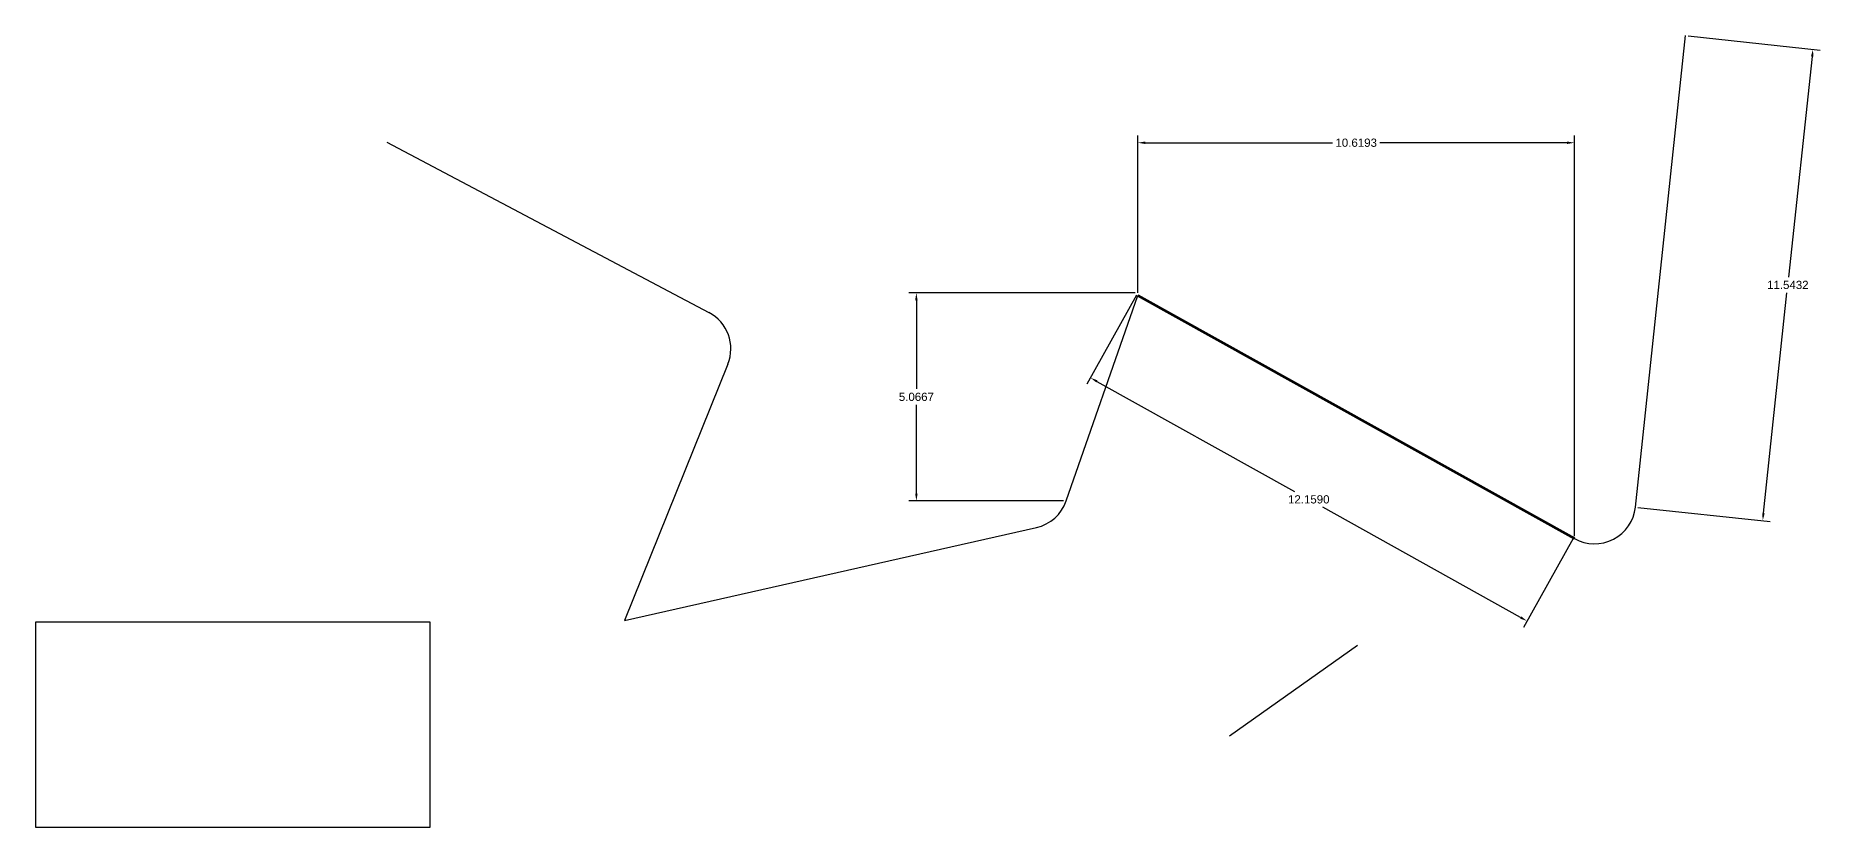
# Model space of a CAD drawing. Header units: inches. Extents: x 22.3 to 65.7, y 20.9 to 40.1.
import ezdxf

# ---------------------------------------------------------------- set-up
doc = ezdxf.new("R2010")
doc.units = ezdxf.units.IN
doc.header["$MEASUREMENT"] = 0
doc.styles.get("Standard").update_dxf_attribs({"font": 'arial.ttf', "height": 0.2})
doc.dimstyles.get("Standard").update_dxf_attribs({"dimtxt": 0.25, "dimasz": 0.18, "dimexe": 0.18, "dimexo": 0.0625, "dimgap": 0.09, "dimtad": 0, "dimtih": 1, "dimtoh": 1, "dimdec": 4, "dimzin": 0, "dimdsep": 46, "dimtxsty": 'Standard', "dimcen": 0.09, "dimadec": 0, "dimazin": 0, "dimtfac": 1, "dimtdec": 4, "dimtofl": 0, "dimtmove": 0, "dimatfit": 3, "dimfxl": 1, "dimtolj": 1, "dimtzin": 0, "dimarcsym": 0})

# ---------------------------------------------------------------- blocks, each defined once
blk = doc.blocks.new('*D2')
at = {"color": 0, "lineweight": -2}
for p, q in [((49.124, 33.88), (49.124, 37.714)), ((49.304, 37.534), (53.86, 37.534)), ((59.563, 37.534), (55.007, 37.534)), ((59.743, 27.958), (59.743, 37.714))]:
    blk.add_line(p, q, dxfattribs=at)
at = {"color": 0}
for points in [[(49.304, 37.564), (49.304, 37.504), (49.124, 37.534)], [(59.563, 37.564), (59.563, 37.504), (59.743, 37.534)]]:
    blk.add_solid(points, dxfattribs=at)
at = {"layer": 'Defpoints', "color": 0}
for p in [(59.743, 37.534), (49.124, 33.818), (59.743, 27.896)]:
    blk.add_point(p, dxfattribs=at)
at = {"color": 0, "insert": (54.434, 37.534), "char_height": 0.2, "attachment_point": 5}
blk.add_mtext('\\A1;10.6193', dxfattribs=at)
blk = doc.blocks.new('*D3')
at = {"color": 0, "lineweight": -2}
for p, q in [((49.093, 33.825), (47.883, 31.654)), ((48.128, 31.724), (52.936, 29.043)), ((58.433, 25.977), (53.625, 28.658)), ((59.713, 27.903), (58.502, 25.732))]:
    blk.add_line(p, q, dxfattribs=at)
at = {"color": 0}
for points in [[(48.142, 31.75), (48.113, 31.698), (47.97, 31.812)], [(58.447, 26.003), (58.418, 25.951), (58.59, 25.89)]]:
    blk.add_solid(points, dxfattribs=at)
at = {"layer": 'Defpoints', "color": 0}
for p in [(49.124, 33.88), (59.743, 27.958), (58.59, 25.89)]:
    blk.add_point(p, dxfattribs=at)
at = {"color": 0, "insert": (53.28, 28.851), "char_height": 0.2, "attachment_point": 5}
blk.add_mtext('\\A1;12.1590', dxfattribs=at)
blk = doc.blocks.new('*D4')
at = {"color": 0, "lineweight": -2}
for p, q in [((62.509, 40.135), (65.723, 39.792)), ((65.525, 39.633), (64.953, 34.265)), ((64.34, 28.512), (64.912, 33.88)), ((61.287, 28.656), (64.5, 28.314))]:
    blk.add_line(p, q, dxfattribs=at)
at = {"color": 0}
for points in [[(65.495, 39.636), (65.555, 39.629), (65.544, 39.811)], [(64.311, 28.515), (64.37, 28.509), (64.321, 28.333)]]:
    blk.add_solid(points, dxfattribs=at)
at = {"layer": 'Defpoints', "color": 0}
for p in [(62.447, 40.141), (61.225, 28.663), (64.321, 28.333)]:
    blk.add_point(p, dxfattribs=at)
at = {"color": 0, "insert": (64.933, 34.072), "char_height": 0.2, "attachment_point": 5}
blk.add_mtext('\\A1;11.5432', dxfattribs=at)
blk = doc.blocks.new('*D5')
at = {"color": 0, "lineweight": -2}
for p, q in [((49.061, 33.88), (43.556, 33.88)), ((43.736, 33.7), (43.736, 31.539)), ((43.736, 28.993), (43.736, 31.155)), ((47.317, 28.813), (43.556, 28.813))]:
    blk.add_line(p, q, dxfattribs=at)
at = {"color": 0}
for points in [[(43.706, 33.7), (43.766, 33.7), (43.736, 33.88)], [(43.706, 28.993), (43.766, 28.993), (43.736, 28.813)]]:
    blk.add_solid(points, dxfattribs=at)
at = {"layer": 'Defpoints', "color": 0}
for p in [(49.124, 33.88), (43.736, 28.813), (47.379, 28.813)]:
    blk.add_point(p, dxfattribs=at)
at = {"color": 0, "insert": (43.736, 31.347), "char_height": 0.2, "attachment_point": 5}
blk.add_mtext('\\A1;5.0667', dxfattribs=at)

msp = doc.modelspace()

# ---------------------------------------------------------------- linework, layer by layer
for p, q in [((61.22466, 28.66298), (62.44705, 40.14128)), ((30.85693, 37.54477), (38.691, 33.40128)), ((47.37928, 28.81329), (49.1239, 33.81751)), ((39.15112, 32.1439), (36.63868, 25.90233)), ((36.63868, 25.90233), (46.65555, 28.16711)), ((51.35284, 23.09554), (54.46775, 25.30228))]:
    msp.add_line(p, q)
at = {"lineweight": 60}
msp.add_line((49.1239, 33.81751), (59.74324, 27.89551), dxfattribs=at)
msp.add_lwpolyline([(22.31454, 25.873), (31.89868, 25.873), (31.89868, 20.86716), (22.31454, 20.86716)], close=True)
for centre, start, end in [((38.22346, 32.51731), 338.073516, 62.12537), ((46.43502, 29.14249), 282.740156, 340.779914), ((60.23029, 28.76888), 240.853232, 353.921143)]:
    msp.add_arc(centre, 1, start, end)

# ---------------------------------------------------------------- dimensions: what is measured, and where the dimension line sits
for p1, p2, distance, picture, middle in [((62.44705, 40.14128), (61.22466, 28.66298), 3.11428, '*D4', (64.93263, 34.07234)), ((49.1239, 33.88001), (59.74324, 27.95801), -2.3684, '*D3', (53.28004, 28.85051))]:
    dim = msp.add_aligned_dim(p1=p1, p2=p2, distance=distance, dimstyle='Standard')
    dim.commit()
    dim.dimension.update_dxf_attribs({"geometry": picture, "text_midpoint": middle})
dim = msp.add_linear_dim(base=(59.74324, 37.53393), p1=(49.1239, 33.81751), p2=(59.74324, 27.89551), dimstyle='Standard')
dim.commit()
dim.dimension.update_dxf_attribs({"geometry": '*D2', "text_midpoint": (54.43357, 37.53393)})
dim = msp.add_linear_dim(base=(43.73637, 28.81329), p1=(49.1239, 33.88001), p2=(47.37928, 28.81329), angle=90, dimstyle='Standard')
dim.commit()
dim.dimension.update_dxf_attribs({"geometry": '*D5', "text_midpoint": (43.73637, 31.34665)})

doc.saveas('drawing.dxf')
